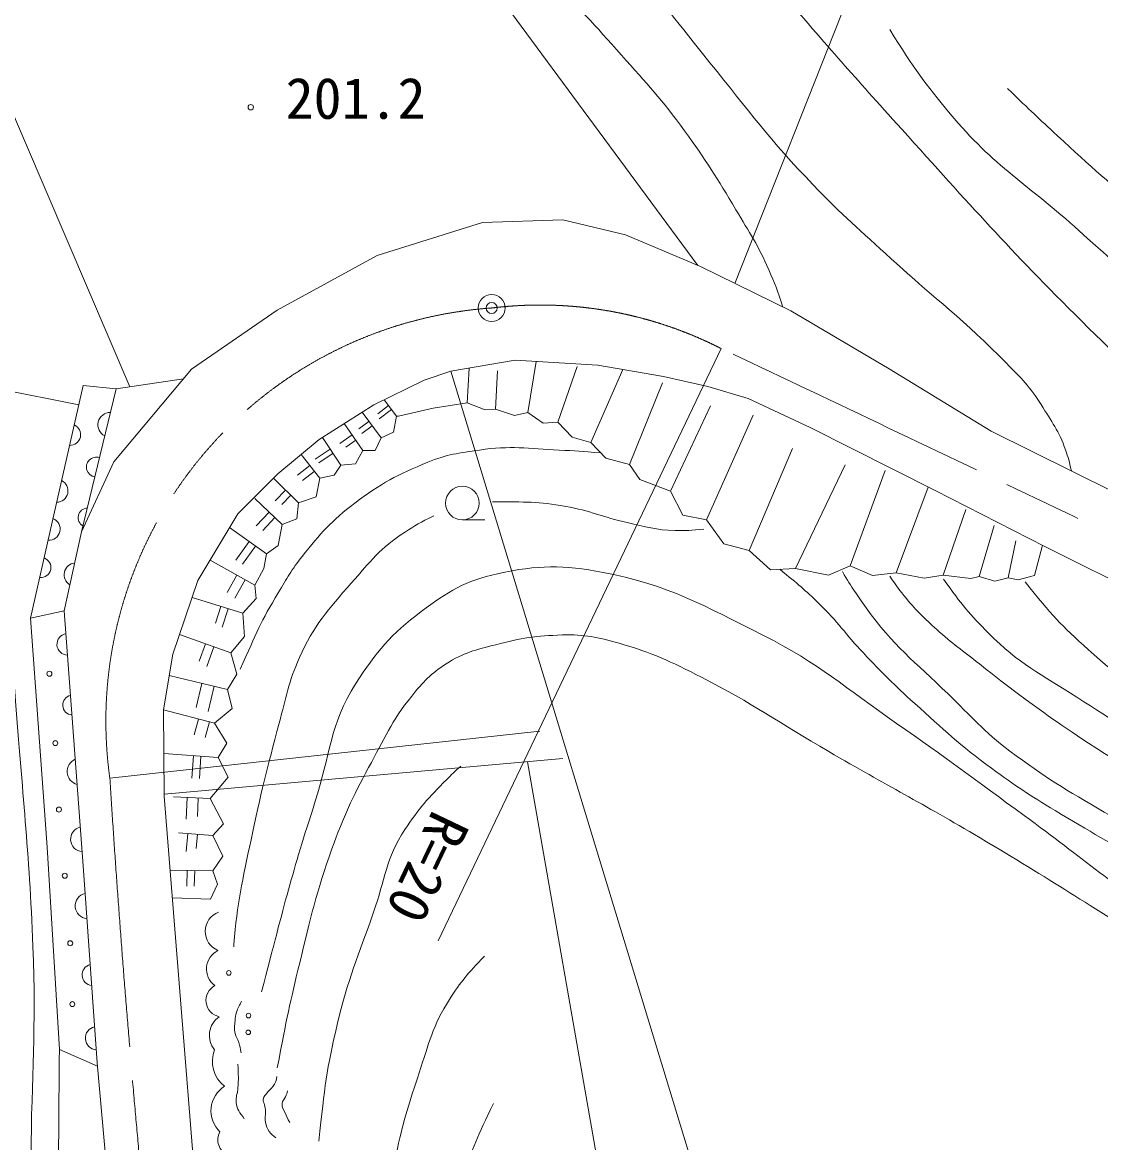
# Model space of a CAD drawing. Units: millimetres, scale not verified. Extents: x 40000 to 680000, y 20000 to 380000.
# Drawn here: x 280469 to 328498, y 290386 to 340304 of the extents above; entities that cross this region are included whole.
import ezdxf
from ezdxf.enums import TextEntityAlignment as Align

# ---------------------------------------------------------------- set-up
doc = ezdxf.new("R2010")
doc.units = ezdxf.units.MM
doc.header["$LTSCALE"] = 1000
doc.header["$PDMODE"] = 32
doc.header["$PDSIZE"] = 500
doc.linetypes.add('CHAIN', pattern=[18.5, 12, -1.5, 3.5, -1.5])
for name, color, linetype, lineweight in [('M-BGD', 7, 'Continuous', 13), ('M-BMK', 2, 'CHAIN', 13), ('M-BMK-SRVR', 3, 'Continuous', 13), ('M-STR-HTXT', 7, 'Continuous', 13), ('M-STR-STRC', 7, 'Continuous', 13)]:
    doc.layers.add(name, color=color, linetype=linetype, lineweight=lineweight)
doc.styles.add('ＭＳ ゴシック', font='')
doc.styles.get('ＭＳ ゴシック').set_extended_font_data('MS Gothic')

msp = doc.modelspace()

# ---------------------------------------------------------------- linework, layer by layer
at = {"layer": 'M-BGD'}
for p, q in [((300287, 323351), (300372, 324902)), ((284641, 323980), (287644, 324423)), ((296780, 323229), (296295, 322867)), ((296913, 323051), (296356, 322635)), ((295902, 322525), (295458, 322197)), ((296050, 322324), (295586, 321981)), ((295156, 321923), (294605, 321543)), ((295317, 321689), (294871, 321383)), ((294184, 321289), (293503, 320834)), ((294309, 321101), (293669, 320673)), ((293271, 320555), (292727, 320130)), ((293473, 320296), (292949, 319887)), ((292196, 319459), (291730, 318986)), ((292428, 319231), (292023, 318820)), ((291460, 318482), (290885, 317874)), ((291718, 318239), (291177, 317667)), ((300068, 318134), (301068, 318134)), ((290577, 317169), (289981, 316339)), ((290854, 316970), (290273, 316160)), ((290023, 315675), (289594, 314906)), ((290389, 315471), (289932, 314651)), ((289304, 314281), (289068, 313531)), ((289630, 314178), (289369, 313352)), ((288625, 312616), (288344, 311840)), ((289003, 312479), (288687, 311607)), ((288469, 310848), (288212, 309774)), ((289008, 310719), (288740, 309595)), ((288309, 309261), (288127, 308559)), ((288798, 309135), (288617, 308436)), ((288085, 307627), (288014, 306619)), ((288423, 307603), (288354, 306609)), ((287809, 305764), (287770, 304801)), ((288302, 305744), (288269, 304923)), ((287834, 304163), (287770, 303360)), ((288263, 304129), (288212, 303492)), ((287813, 302514), (287798, 301806)), ((288143, 302507), (288127, 301806))]:
    msp.add_line(p, q, dxfattribs=at)
for points in [[(291817, 327480), (296268, 329914), (300959, 331387), (304545, 331504), (307342, 330845), (310676, 329423), (314702, 327445)], [(299980, 237906), (296493, 243665), (293848, 248394), (291579, 253066), (289959, 257408), (288333, 262448), (286725, 268363), (285508, 275424), (284659, 284342), (283799, 293935), (283175, 302725), (282334, 314089), (283106, 317601), (284547, 320724), (288006, 324855), (291817, 327480)], [(314702, 327445), (319079, 324862), (323618, 322093), (329109, 319371), (335968, 316035), (341666, 313144), (350012, 308923), (360878, 303471), (369062, 299152), (376470, 295320), (380142, 293277), (383516, 291865), (388750, 290379), (391974, 289831), (394977, 289587), (398323, 289532), (401537, 289648), (406650, 290378), (410789, 291475), (415653, 293148)], [(292660, 259632), (291173, 264491), (290404, 268061), (289301, 276022), (288183, 288413), (286781, 305823), (286749, 309665), (287165, 312147), (288286, 315429), (290063, 318408), (291848, 320194), (293689, 321720), (296119, 323265), (298360, 324357), (299556, 324762), (302420, 325252), (306102, 325026), (309031, 324527), (311000, 324084), (312799, 323538), (315558, 322257), (321125, 319441), (326022, 316954), (334953, 312499)], [(301539, 323074), (302392, 322792), (302990, 322925), (303359, 325194)], [(300287, 323351), (301084, 323046), (301539, 323074), (301627, 324781)], [(302990, 322925), (303666, 322446), (304316, 322484), (305182, 324971)], [(304316, 322484), (304956, 321825), (305785, 321580), (307212, 324837)], [(280834, 313758), (281790, 318039), (283182, 324131), (284641, 323980), (283106, 317601)], [(305785, 321580), (306463, 320883), (307509, 320600), (308988, 324245)], [(296447, 321787), (297007, 322042), (297129, 322762), (296584, 323492)], [(297129, 322762), (297217, 322764), (298763, 323107), (300287, 323351)], [(307509, 320600), (307980, 319932), (309345, 319414), (311116, 323219)], [(295639, 321222), (296176, 321227), (296447, 321787), (295599, 322934)], [(309345, 319414), (309882, 318340), (310937, 318133), (313028, 322804)], [(294658, 320579), (295301, 320635), (295639, 321222), (294806, 322431)], [(293711, 319992), (294359, 320130), (294658, 320579), (293834, 321813)], [(292769, 318895), (293550, 319161), (293711, 319992), (292883, 321052)], [(310937, 318133), (311719, 317068), (312840, 316776), (314770, 321316)], [(312840, 316776), (313787, 315911), (314908, 315967), (317122, 320593)], [(292037, 317937), (292691, 318175), (292769, 318895), (291651, 319997)], [(314908, 315967), (316371, 315667), (317350, 316091), (318895, 320329)], [(317350, 316091), (318339, 315657), (319385, 315771), (320814, 319598)], [(291345, 316618), (291866, 316989), (292037, 317937), (290824, 319083)], [(319385, 315771), (320638, 315532), (321486, 315673), (322503, 318593)], [(290816, 315233), (291229, 315975), (291345, 316618), (289700, 317799)], [(321486, 315673), (322720, 315523), (323087, 315617), (323765, 317887)], [(323087, 315617), (323784, 315400), (324377, 315551), (324716, 317199)], [(324377, 315551), (324829, 315466), (325555, 315664), (325916, 317008)], [(290288, 313971), (290882, 314630), (290816, 315233), (288829, 316340)], [(289760, 312205), (290364, 312944), (290288, 313971), (288031, 314682)], [(283812, 293790), (282115, 294535), (281579, 303546), (280834, 313758), (282334, 314089)], [(289605, 310576), (290015, 311258), (289760, 312205), (287468, 313035)], [(289029, 309075), (289815, 309729), (289605, 310576), (287006, 311198)], [(289194, 307550), (289570, 308190), (289029, 309075), (286749, 309665)], [(288836, 305722), (289636, 306664), (289194, 307550), (286765, 307719)], [(288945, 304074), (289421, 304584), (288836, 305722), (287206, 305788)], [(288950, 302490), (289399, 303149), (288945, 304074), (287421, 304196)], [(287146, 301291), (288851, 301232), (289155, 301902), (288950, 302490), (287046, 302531)]]:
    msp.add_lwpolyline(points, dxfattribs=at)
for centre, radius in [((290642, 336524), 121), ((300068, 318884), 750), ((281671, 311281), 112), ((281935, 308186), 112), ((282098, 305223), 112), ((282357, 302277), 112), ((282597, 299267), 112), ((289664, 297946), 103), ((282693, 296555), 112), ((290541, 296044), 103), ((290531, 295300), 103)]:
    msp.add_circle(centre, radius, dxfattribs=at)
for centre, radius, start, end in [((284387, 322371), 554, 89.908, 243.0313), ((282586, 321930), 476, 268.0734, 66.1833), ((283763, 320489), 444, 71.6114, 261.3278), ((281988, 319432), 512, 270.2901, 63.9666), ((283381, 318233), 428, 92.7135, 240.2258), ((281653, 317729), 497, 264.9472, 69.7875), ((281297, 316015), 444, 262.5922, 72.2354), ((282846, 315694), 519, 95.0499, 240.1464), ((282487, 312589), 479, 99.2502, 269.213), ((282702, 309882), 438, 101.6384, 266.8249), ((283063, 306920), 596, 113.5968, 254.8665), ((283174, 303905), 557, 103.0755, 265.3878), ((283391, 300936), 568, 103.0551, 265.0716), ((289519, 299794), 908, 109.9785, 248.1118), ((289595, 298122), 927, 116.5024, 233.1583), ((283604, 297857), 476, 104.1088, 264.018), ((289389, 296724), 744, 118.1363, 258.1239), ((283789, 295040), 517, 101.5692, 266.5576), ((289800, 295167), 1002, 124.2199, 219.7256), ((290359, 294011), 1426, 158.8223, 231.6155), ((290161, 291799), 1292, 122.1487, 226.3061), ((289883, 290508), 711, 149.8536, 249.9634)]:
    msp.add_arc(centre, radius, start, end, dxfattribs=at)
for points, knots in [([(302043, 344044), (302971, 343201), (303217, 342962), (303949, 342248), (305256, 340971), (305943, 340208), (307161, 338845), (308303, 337567), (308957, 336857), (309964, 335470), (310926, 334146), (311419, 333368), (312251, 331959), (312858, 330929), (313249, 330373), (313720, 329275), (313994, 328639), (314090, 328405), (314349, 327619)], [0, 0, 0, 0, 1, 1, 1, 2, 2, 2, 3, 3, 3, 4, 4, 4, 5, 5, 5, 6, 6, 6, 6]), ([(307368, 343297), (309134, 340968), (309608, 340352), (311097, 338507), (312845, 336340), (313768, 335070), (315697, 333063), (316993, 331716), (317795, 331036), (319170, 329771), (321164, 327937), (322421, 327054), (324310, 325112), (324963, 324440), (325356, 324068), (325847, 323270), (326317, 322508), (326649, 322101), (326936, 321253), (327057, 320894), (327108, 320752), (327197, 320319)], [0, 0, 0, 0, 1, 1, 1, 2, 2, 2, 3, 3, 3, 4, 4, 4, 5, 5, 5, 6, 6, 6, 7, 7, 7, 7]), ([(313933, 342034), (316656, 338874), (317381, 338052), (319640, 335544), (322708, 332141), (324411, 330214), (327662, 326986), (330945, 323728), (332907, 322030), (336271, 318856), (337020, 318149), (337568, 317869), (338190, 317048), (338571, 316545), (338750, 316233), (339038, 315671), (339330, 315102), (339411, 314875), (339667, 314158)], [0, 0, 0, 0, 1, 1, 1, 2, 2, 2, 3, 3, 3, 4, 4, 4, 5, 5, 5, 6, 6, 6, 6]), ([(319105, 339983), (320220, 338190), (320651, 337626), (321798, 336236), (323728, 333897), (325299, 333054), (327543, 331015), (329573, 329170), (330813, 328245), (332742, 326295), (333485, 325543), (333742, 325293), (334615, 324341)], [0, 0, 0, 0, 1, 1, 1, 2, 2, 2, 3, 3, 3, 4, 4, 4, 4]), ([(324355, 337363), (325414, 336332), (325701, 336065), (326580, 335250), (328089, 333852), (328957, 333093), (330535, 331775), (333106, 329629), (334691, 328610), (337372, 326604), (342438, 322811), (345229, 320620), (350402, 316976), (355093, 313671), (357844, 311999), (362596, 308783), (365259, 306982), (366889, 306161), (369401, 304156), (370978, 302896), (371923, 302243), (373312, 300779), (373991, 300064), (374520, 299738), (374929, 298842), (375232, 298179), (375290, 297761), (375442, 297048), (375550, 296540), (375582, 296358), (375665, 295736)], [0, 0, 0, 0, 1, 1, 1, 2, 2, 2, 3, 3, 3, 4, 4, 4, 5, 5, 5, 6, 6, 6, 7, 7, 7, 8, 8, 8, 9, 9, 9, 10, 10, 10, 10]), ([(278082, 250382), (280126, 248059), (280668, 247438), (282389, 245611), (283978, 243924), (284828, 242934), (286536, 241368), (287253, 240710), (287684, 240355), (288530, 239873), (288749, 239748), (288911, 239698), (289161, 239732), (289263, 239745), (289331, 239784), (289385, 239873), (289485, 240037), (289434, 240170), (289443, 240363), (289461, 240727), (289410, 240932), (289378, 241295), (289335, 241776), (289300, 242046), (289208, 242520), (288616, 245572), (288097, 247247), (287162, 250212), (286137, 253464), (285084, 255116), (284005, 258351), (283300, 260462), (282959, 261669), (282508, 263849), (281983, 266379), (282000, 267847), (281664, 270409), (281313, 273079), (280922, 274554), (280738, 277241), (280406, 282107), (280802, 284850), (280847, 289726), (280881, 293395), (281088, 295454), (280940, 299120), (280763, 303483), (280467, 305916), (280151, 310271), (279984, 312581), (279905, 313877), (279716, 316186), (279382, 320266), (279474, 322589), (278814, 326630), (278420, 329037), (278268, 329892), (277589, 332754)], [0, 0, 0, 0, 1, 1, 1, 2, 2, 2, 3, 3, 3, 4, 4, 4, 5, 5, 5, 6, 6, 6, 7, 7, 7, 8, 8, 8, 9, 9, 9, 10, 10, 10, 11, 11, 11, 12, 12, 12, 13, 13, 13, 14, 14, 14, 15, 15, 15, 16, 16, 16, 17, 17, 17, 18, 18, 18, 19, 19, 19, 19]), ([(275983, 329787), (276799, 326065), (277004, 324995), (277480, 321893), (278103, 317838), (278210, 315532), (278515, 311441), (278891, 306389), (279092, 303556), (279255, 298493), (279472, 291766), (279373, 287992), (279301, 281261), (279260, 277428), (278929, 275282), (279053, 271451), (279162, 268131), (279422, 266262), (280115, 263013), (280649, 260508), (281289, 259191), (282156, 256780), (282863, 254818), (283476, 253804), (284225, 251858), (284529, 251070), (284733, 250638), (284962, 249825), (285098, 249342), (285221, 249076), (285266, 248576), (285292, 248277), (285311, 248104), (285266, 247807), (285236, 247609), (285240, 247483), (285138, 247311), (285050, 247162), (284971, 247058), (284802, 247023), (284433, 246946), (284203, 247099), (283873, 247279), (283454, 247507), (283234, 247666), (282864, 247968), (281969, 248698), (281526, 249176), (280671, 249953), (278920, 251542), (278375, 252045), (276203, 254036)], [0, 0, 0, 0, 1, 1, 1, 2, 2, 2, 3, 3, 3, 4, 4, 4, 5, 5, 5, 6, 6, 6, 7, 7, 7, 8, 8, 8, 9, 9, 9, 10, 10, 10, 11, 11, 11, 12, 12, 12, 13, 13, 13, 14, 14, 14, 15, 15, 15, 16, 16, 16, 17, 17, 17, 17]), ([(290172, 311489), (290907, 313116), (291094, 313622), (291867, 314889), (292262, 315535), (292463, 315914), (292931, 316509), (293738, 317533), (294238, 318094), (295277, 318882), (296437, 319762), (297182, 320151), (298527, 320708), (299379, 321061), (299915, 321110), (300827, 321247), (302202, 321454), (302998, 321317), (304387, 321247), (305110, 321210), (305356, 321199), (306236, 321116)], [0, 0, 0, 0, 1, 1, 1, 2, 2, 2, 3, 3, 3, 4, 4, 4, 5, 5, 5, 6, 6, 6, 7, 7, 7, 7]), ([(301409, 318938), (302912, 318938), (303415, 318953), (304674, 318735), (305763, 318546), (306332, 318255), (307412, 318014), (308234, 317831), (308698, 317677), (309541, 317662), (310042, 317653), (310240, 317657), (310822, 317726)], [0, 0, 0, 0, 1, 1, 1, 2, 2, 2, 3, 3, 3, 4, 4, 4, 4]), ([(289880, 299103), (289883, 299162), (289885, 299178), (289889, 299226), (290040, 301061), (290273, 302076), (290652, 303879), (291081, 305922), (291365, 307058), (291909, 309074), (292221, 310227), (292321, 310906), (292808, 311997), (293452, 313441), (294080, 314129), (295121, 315318), (295963, 316280), (296417, 316881), (297489, 317577), (297980, 317896), (298180, 318027), (298796, 318312)], [0, 0, 0, 0, 1, 1, 1, 2, 2, 2, 3, 3, 3, 4, 4, 4, 5, 5, 5, 6, 6, 6, 7, 7, 7, 7]), ([(291119, 297105), (292192, 301192), (292453, 302318), (293515, 305597), (294182, 307657), (294155, 309014), (295322, 310837), (296235, 312263), (296882, 313030), (298235, 314049), (299419, 314942), (300188, 315419), (301637, 315737), (303434, 316130), (304539, 316138), (306346, 315791), (309285, 315226), (310803, 314331), (313477, 312987), (315959, 311740), (317125, 310645), (319411, 309068), (321667, 307511), (322883, 306570), (325100, 304958), (327749, 303031), (329123, 301793), (331864, 299998), (333966, 298622), (335173, 297887), (337389, 296705), (340047, 295287), (341053, 294901), (344412, 293520)], [0, 0, 0, 0, 1, 1, 1, 2, 2, 2, 3, 3, 3, 4, 4, 4, 5, 5, 5, 6, 6, 6, 7, 7, 7, 8, 8, 8, 9, 9, 9, 10, 10, 10, 11, 11, 11, 11]), ([(314206, 315932), (315057, 315245), (315306, 315031), (315961, 314399), (316790, 313599), (317139, 313041), (317930, 312204), (318791, 311293), (319290, 310796), (320218, 309953), (321514, 308778), (322229, 308099), (323640, 307065), (324712, 306279), (325336, 305867), (326475, 305181), (328046, 304235), (328936, 303719), (330553, 302855), (331161, 302530), (331359, 302422), (332117, 302035)], [0, 0, 0, 0, 1, 1, 1, 2, 2, 2, 3, 3, 3, 4, 4, 4, 5, 5, 5, 6, 6, 6, 7, 7, 7, 7]), ([(316996, 315833), (317444, 315058), (317621, 314829), (318060, 314213), (319260, 312531), (320220, 311815), (321705, 310379), (322757, 309362), (323283, 308712), (324455, 307836), (326024, 306664), (326968, 306091), (328665, 305114), (329819, 304451), (330526, 304192), (331726, 303617), (332189, 303395), (332336, 303324), (332913, 303052)], [0, 0, 0, 0, 1, 1, 1, 2, 2, 2, 3, 3, 3, 4, 4, 4, 5, 5, 5, 6, 6, 6, 6]), ([(319104, 315631), (319430, 315150), (319538, 315010), (319846, 314634), (320324, 314050), (320640, 313762), (321198, 313254), (321903, 312612), (322350, 312311), (323098, 311720), (323611, 311314), (323892, 311079), (324417, 310689), (325780, 309677), (326547, 309113), (327967, 308182), (329950, 306884), (331166, 306327), (333231, 305165), (335607, 303827), (336910, 303023), (339348, 301802), (342041, 300453), (343663, 299938), (346393, 298664), (349489, 297219), (351218, 296393), (354227, 294776), (355599, 294038), (356327, 293554), (357656, 292741), (359441, 291649), (360412, 290990), (362167, 289850), (363730, 288835), (364577, 288224), (366142, 287213), (368855, 285460), (370360, 284454), (373124, 282782), (374618, 281878), (375520, 281481), (377004, 280559), (377649, 280159), (377967, 279867), (378614, 279469), (380322, 278417), (381324, 277902), (383087, 276945), (385853, 275442), (387415, 274620), (390236, 273224), (391749, 272476), (392238, 272233), (394126, 271341)], [0, 0, 0, 0, 1, 1, 1, 2, 2, 2, 3, 3, 3, 4, 4, 4, 5, 5, 5, 6, 6, 6, 7, 7, 7, 8, 8, 8, 9, 9, 9, 10, 10, 10, 11, 11, 11, 12, 12, 12, 13, 13, 13, 14, 14, 14, 15, 15, 15, 16, 16, 16, 17, 17, 17, 18, 18, 18, 18]), ([(321503, 315494), (322326, 314331), (322654, 313949), (323519, 313074), (324851, 311727), (325854, 311255), (327446, 310230), (329125, 309148), (330064, 308522), (331864, 307658), (332548, 307330), (332786, 307208), (333634, 306858)], [0, 0, 0, 0, 1, 1, 1, 2, 2, 2, 3, 3, 3, 4, 4, 4, 4]), ([(325133, 315368), (326320, 313906), (326744, 313423), (327950, 312354), (329387, 311079), (330265, 310383), (332009, 309576), (333196, 309026), (333704, 308842), (335164, 308455)], [0, 0, 0, 0, 1, 1, 1, 2, 2, 2, 3, 3, 3, 3]), ([(291822, 293716), (292253, 295964), (292377, 296584), (292822, 298402), (293312, 300403), (293553, 301542), (294258, 303479), (294788, 304936), (295151, 305735), (295891, 307097), (296585, 308375), (296901, 309152), (297813, 310284), (298329, 310925), (298659, 311277), (299350, 311725), (300126, 312228), (300665, 312338), (301559, 312573), (302690, 312871), (303353, 312972), (304521, 313006), (305520, 313034), (306091, 312912), (307051, 312637), (308542, 312211), (309340, 311828), (310721, 311123), (313005, 309955), (314169, 309093), (316389, 307808), (319012, 306290), (320523, 305511), (323130, 303966), (326278, 302099), (327983, 300958), (331097, 299034), (333216, 297725), (334370, 296937), (336525, 295688), (338139, 294752), (339057, 294243), (340752, 293462), (342027, 292875), (342476, 292686), (344066, 292069)], [0, 0, 0, 0, 1, 1, 1, 2, 2, 2, 3, 3, 3, 4, 4, 4, 5, 5, 5, 6, 6, 6, 7, 7, 7, 8, 8, 8, 9, 9, 9, 10, 10, 10, 11, 11, 11, 12, 12, 12, 13, 13, 13, 14, 14, 14, 15, 15, 15, 15]), ([(293677, 290451), (293935, 292885), (294016, 293653), (294494, 295655), (294971, 297649), (295428, 298716), (296111, 300650), (296624, 302100), (296657, 303050), (297504, 304333), (298128, 305277), (298558, 305761), (299362, 306558), (299606, 306801), (299690, 306892), (300002, 307167)], [0, 0, 0, 0, 1, 1, 1, 2, 2, 2, 3, 3, 3, 4, 4, 4, 5, 5, 5, 5]), ([(296628, 285329), (296762, 287558), (296768, 288279), (297173, 290117), (297468, 291457), (297705, 292193), (298143, 293494), (298583, 294802), (298740, 295601), (299490, 296759), (300019, 297577), (300280, 297898), (301059, 298697)], [0, 0, 0, 0, 1, 1, 1, 2, 2, 2, 3, 3, 3, 4, 4, 4, 4]), ([(290216, 294382), (290174, 294603), (290162, 294673), (290103, 294853), (290051, 295011), (289980, 295086), (289943, 295248), (289895, 295464), (289928, 295593), (289943, 295813), (289954, 295966), (289966, 296053), (290009, 296200), (290069, 296402), (290147, 296498), (290235, 296689), (290235, 296689), (290235, 296689), (290235, 296689)], [0, 0, 0, 0, 1, 1, 1, 2, 2, 2, 3, 3, 3, 4, 4, 4, 5, 5, 5, 6, 6, 6, 6]), ([(294878, 233546), (293701, 236314), (293406, 237019), (292475, 239251), (290964, 242871), (290090, 244888), (288673, 248546), (287888, 250575), (287404, 251700), (286768, 253781), (286300, 255315), (286166, 256209), (285791, 257768), (284990, 261107), (284521, 262974), (283796, 266331), (283286, 268695), (282925, 270011), (282626, 272411), (282358, 274563), (282350, 275784), (282258, 277950), (282155, 280350), (282152, 281697), (282114, 284099), (282048, 288174), (282076, 289485), (282115, 294535)], [0, 0, 0, 0, 1, 1, 1, 2, 2, 2, 3, 3, 3, 4, 4, 4, 5, 5, 5, 6, 6, 6, 7, 7, 7, 8, 8, 8, 9, 9, 9, 9]), ([(290352, 291448), (290153, 291721), (290030, 291863), (289993, 292179), (289964, 292429), (290049, 292568), (290069, 292819), (290101, 293230), (290087, 293378), (290069, 293874)], [0, 0, 0, 0, 1, 1, 1, 2, 2, 2, 3, 3, 3, 3]), ([(291757, 290596), (291616, 290700), (291555, 290748), (291464, 290878), (291365, 291020), (291334, 291119), (291298, 291288), (291257, 291474), (291310, 291586), (291298, 291776), (291290, 291889), (291282, 291953), (291259, 292064), (291238, 292163), (291171, 292213), (291187, 292313), (291211, 292467), (291314, 292521), (291408, 292646), (291516, 292788), (291623, 292835), (291702, 292995), (291763, 293117), (291780, 293178), (291807, 293327)], [0, 0, 0, 0, 1, 1, 1, 2, 2, 2, 3, 3, 3, 4, 4, 4, 5, 5, 5, 6, 6, 6, 7, 7, 7, 8, 8, 8, 8]), ([(292378, 291277), (292274, 291479), (292242, 291539), (292173, 291715), (292110, 291874), (292013, 291961), (292034, 292130), (292051, 292262), (292141, 292308), (292195, 292429), (292239, 292528), (292249, 292588), (292284, 292690), (292284, 292690), (292284, 292690), (292284, 292690)], [0, 0, 0, 0, 1, 1, 1, 2, 2, 2, 3, 3, 3, 4, 4, 4, 5, 5, 5, 5]), ([(311511, 248059), (309167, 251942), (308481, 253038), (306797, 256368), (305352, 259224), (304622, 260866), (303371, 263813), (302683, 265433), (302249, 266328), (301722, 268008), (301197, 269680), (300983, 270642), (300606, 272354), (300218, 274118), (300057, 275118), (299773, 276901), (299498, 278635), (299251, 279600), (299165, 281353), (299090, 282859), (299096, 283716), (299293, 285211), (299482, 286647), (299655, 287450), (300093, 288830), (300515, 290158), (300742, 290640), (301454, 292128)], [0, 0, 0, 0, 1, 1, 1, 2, 2, 2, 3, 3, 3, 4, 4, 4, 5, 5, 5, 6, 6, 6, 7, 7, 7, 8, 8, 8, 9, 9, 9, 9])]:
    msp.add_open_spline(points, degree=3, knots=knots, dxfattribs=at)
at = {"layer": 'M-BMK'}
for centre, radius, start, end in [((302641, 309166), 18454, 93.9408, 187.9248), ((303544, 310034), 17676, 62.9067, 97.0564), ((-1149748, -2763282), 3417275, 64.16109, 64.68251), ((874400, 344167), 591230, 183.64099, 186.62026)]:
    msp.add_arc(centre, radius, start, end, dxfattribs=at)
at = {"layer": 'M-BMK-SRVR'}
msp.add_circle((301373, 327576), 600, dxfattribs=at)
msp.add_point((301373, 327576), dxfattribs=at)
at = {"layer": 'M-STR-HTXT'}
for p, q in [((312202, 328673), (319537, 347221)), ((282984, 323265), (256544, 328514)), ((311594, 325771), (298996, 299380)), ((299556, 324762), (311091, 286862)), ((284363, 306622), (303521, 308720)), ((286780, 305917), (304544, 307498)), ((302968, 307358), (306337, 288093))]:
    msp.add_line(p, q, dxfattribs=at)
at = {"layer": 'M-STR-STRC'}
for p, q in [((300352, 343305), (310551, 329476)), ((279687, 337098), (285260, 324071))]:
    msp.add_line(p, q, dxfattribs=at)

# ---------------------------------------------------------------- texts
at = {"layer": 'M-BGD', "style": 'ＭＳ ゴシック'}
msp.add_text('201.2', height=1833, dxfattribs=at).set_placement((295310, 335458), align=Align.BOTTOM_CENTER)
at = {"layer": 'M-STR-HTXT', "style": 'ＭＳ ゴシック'}
msp.add_text('R=20', height=1833, rotation=244.482, dxfattribs=at).set_placement((298523, 302640), align=Align.MIDDLE_CENTER)

doc.saveas('drawing.dxf')
